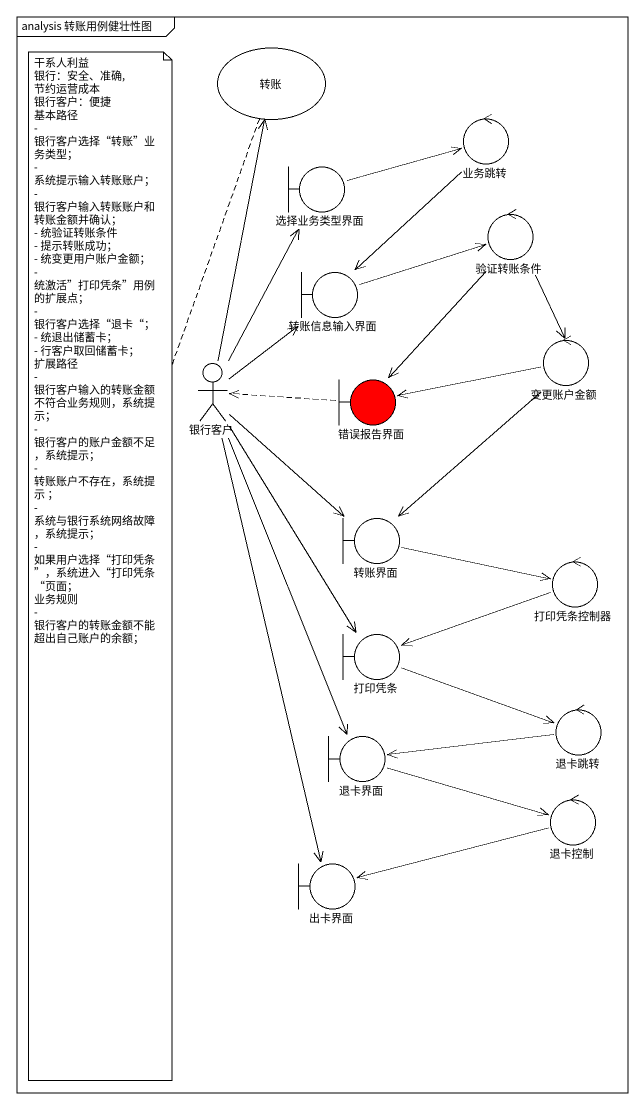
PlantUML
@startuml
mainframe analysis 转账用例健壮性图
usecase 转账
control 业务跳转
boundary 选择业务类型界面
control 验证转账条件
boundary 转账信息输入界面
actor 银行客户
boundary 错误报告界面 #FF0000
control 变更账户金额
boundary 转账界面
control 打印凭条控制器
boundary 打印凭条
control 退卡跳转
boundary 退卡界面
control 退卡控制
boundary 出卡界面
业务跳转 --> 转账信息输入界面
选择业务类型界面 -right-> 业务跳转
验证转账条件 --> 错误报告界面
验证转账条件 --> 变更账户金额
转账信息输入界面 -right-> 验证转账条件
银行客户 -up-> 转账
银行客户 -up-> 选择业务类型界面
银行客户 -up-> 转账信息输入界面
银行客户 --> 转账界面
银行客户 --> 打印凭条
银行客户 --> 退卡界面
银行客户 --> 出卡界面
错误报告界面 .left.> 银行客户
变更账户金额 -left-> 错误报告界面
变更账户金额 --> 转账界面
转账界面 -right-> 打印凭条控制器
打印凭条控制器 -left-> 打印凭条
打印凭条 -right-> 退卡跳转
退卡跳转 -left-> 退卡界面
退卡界面 -right-> 退卡控制
退卡控制 -left-> 出卡界面
note bottom of 转账
  干系人利益
  银行：安全、准确,节约运营成本
  银行客户：便捷
  基本路径
  - 银行客户选择“转账”业务类型；
  - 系统提示输入转账账户；
  - 银行客户输入转账账户和转账金额并确认；
  - 统验证转账条件
  - 提示转账成功；
  - 统变更用户账户金额；
  - 统激活”打印凭条”用例的扩展点；
  - 银行客户选择“退卡“；
  - 统退出储蓄卡；
  - 行客户取回储蓄卡；
  扩展路径
  - 银行客户输入的转账金额不符合业务规则，系统提示；
  - 银行客户的账户金额不足，系统提示；
  - 转账账户不存在，系统提示 ；
  - 系统与银行系统网络故障，系统提示；
  - 如果用户选择“打印凭条”，系统进入“打印凭条“页面；
  业务规则
  - 银行客户的转账金额不能超出自己账户的余额；
end note
@enduml
